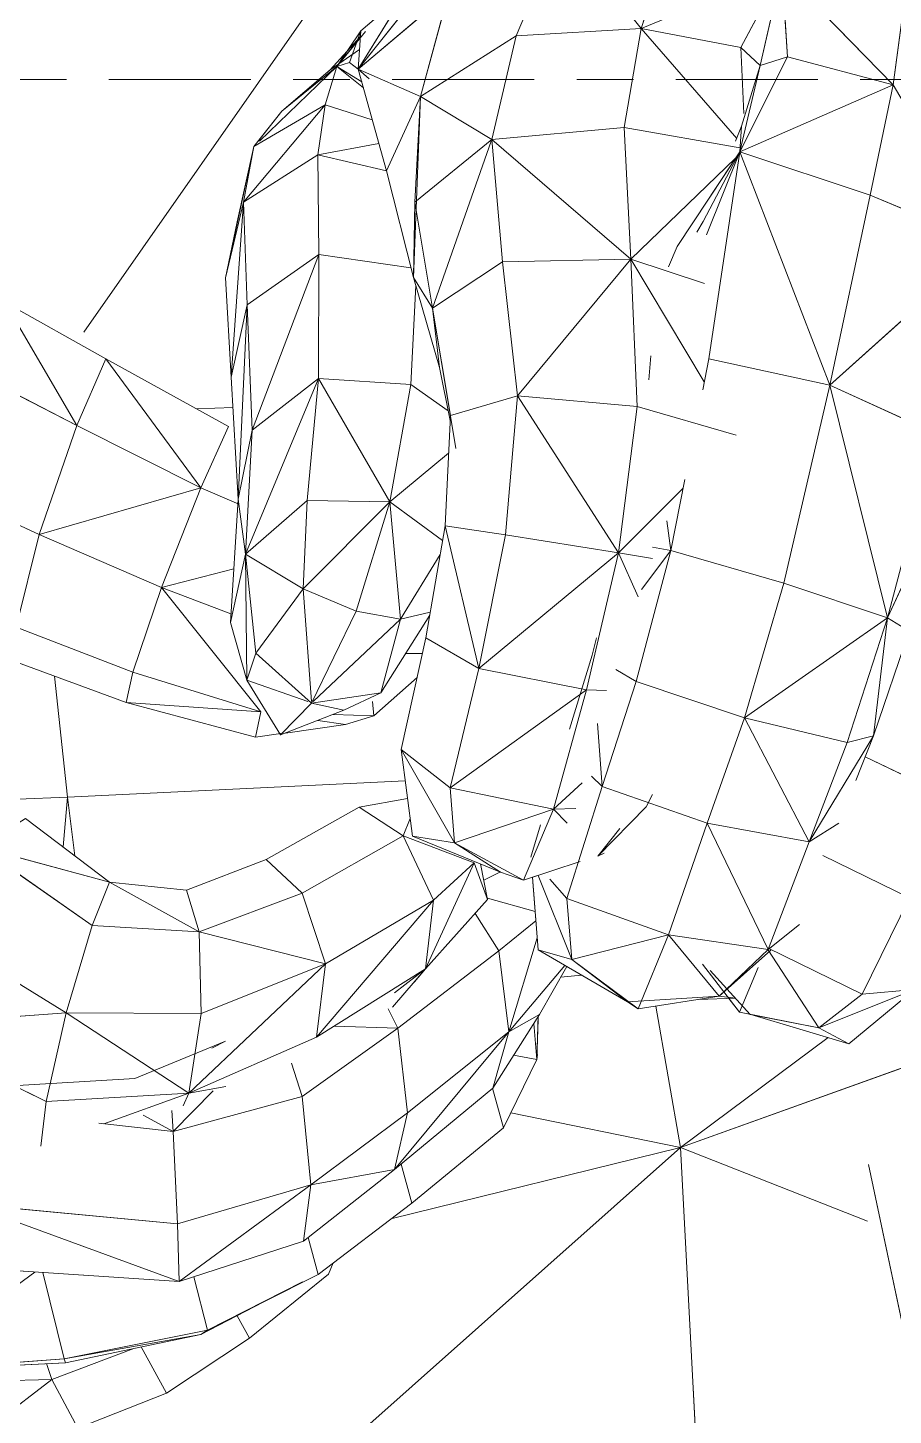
# Model space of a CAD drawing. Header units: centimetres. Extents: x -11896 to 2794, y -437 to 1921.
# Drawn here: x -11010.11 to -11000.41, y 500.58 to 516.11 of the extents above; entities that cross this region are included whole.
import ezdxf

# ---------------------------------------------------------------- set-up
doc = ezdxf.new("R2010")
doc.units = ezdxf.units.CM
doc.linetypes.add('Centre', pattern=[3.175, 0.635, -0.475, 1.59, -0.475])
doc.layers.add('A-FLOR-LEVL', color=7, linetype='Continuous', lineweight=9)
doc.layers.add('A-GENM', color=7, linetype='Continuous', lineweight=9)

# ---------------------------------------------------------------- blocks, each defined once
blk = doc.blocks.new('EQ-01-002 - EQ-01-002_dwg_Group_9-1527182-Sección 2-1')
at = {"layer": 'A-GENM', "color": 1, "true_color": 0xff0000}
for p, q in [((-11009.481, 512.703), (-11005.391, 518.546)), ((-11009.481, 512.703), (-11005.391, 518.546)), ((-11005.391, 518.546), (-11009.481, 512.703)), ((-11010.364, 513.038), (-11009.232, 512.404)), ((-11009.558, 511.658), (-11010.364, 513.038)), ((-11009.232, 512.404), (-11010.364, 513.038)), ((-11009.558, 511.658), (-11009.232, 512.404)), ((-11007.858, 511.648), (-11009.232, 512.404)), ((-11009.232, 512.404), (-11008.169, 510.96)), ((-11009.232, 512.404), (-11007.858, 511.648)), ((-11009.558, 511.658), (-11010.709, 512.249)), ((-11007.809, 511.86), (-11008.218, 511.846)), ((-11007.809, 511.86), (-11008.218, 511.846)), ((-11007.809, 511.86), (-11008.218, 511.846)), ((-11009.558, 511.658), (-11009.982, 510.438)), ((-11009.558, 511.658), (-11008.169, 510.96)), ((-11007.858, 511.648), (-11008.169, 510.96)), ((-11008.169, 510.96), (-11007.858, 511.648)), ((-11011.094, 510.954), (-11009.982, 510.438)), ((-11009.982, 510.438), (-11011.094, 510.954)), ((-11009.982, 510.438), (-11008.169, 510.96)), ((-11008.612, 509.843), (-11008.169, 510.96)), ((-11007.743, 510.777), (-11008.169, 510.96)), ((-11007.743, 510.777), (-11008.169, 510.96)), ((-11009.982, 510.438), (-11010.239, 509.399)), ((-11010.239, 509.399), (-11009.982, 510.438)), ((-11009.982, 510.438), (-11010.239, 509.399)), ((-11009.982, 510.438), (-11008.612, 509.843)), ((-11008.612, 509.843), (-11009.982, 510.438)), ((-11008.612, 509.843), (-11007.8, 510.055)), ((-11007.8, 510.055), (-11008.612, 509.843)), ((-11008.933, 508.898), (-11008.612, 509.843)), ((-11008.612, 509.843), (-11007.498, 508.451)), ((-11008.612, 509.843), (-11007.832, 509.548)), ((-11010.239, 509.399), (-11008.933, 508.898)), ((-11010.239, 509.399), (-11008.933, 508.898)), ((-11005.688, 509.106), (-11005.877, 509.104)), ((-11005.877, 509.104), (-11005.688, 509.106)), ((-11005.688, 509.106), (-11005.877, 509.104)), ((-11010.254, 509.016), (-11009.005, 508.555)), ((-11009.005, 508.555), (-11010.254, 509.016)), ((-11009.662, 507.497), (-11009.81, 508.852)), ((-11009.005, 508.555), (-11008.933, 508.898)), ((-11008.933, 508.898), (-11007.498, 508.451)), ((-11008.933, 508.898), (-11007.498, 508.451)), ((-11008.933, 508.898), (-11007.498, 508.451)), ((-11005.748, 508.835), (-11006.233, 508.407)), ((-11009.005, 508.555), (-11007.557, 508.169)), ((-11009.005, 508.555), (-11007.498, 508.451)), ((-11009.005, 508.555), (-11007.557, 508.169)), ((-11007.557, 508.169), (-11007.498, 508.451)), ((-11006.233, 508.407), (-11006.246, 508.566)), ((-11006.233, 508.407), (-11006.246, 508.566)), ((-11006.549, 508.31), (-11007.222, 508.215)), ((-11007.222, 508.215), (-11006.549, 508.31)), ((-11006.549, 508.31), (-11006.859, 508.356)), ((-11006.233, 508.407), (-11006.686, 508.423)), ((-11006.686, 508.423), (-11006.233, 508.407)), ((-11006.549, 508.31), (-11006.233, 508.407)), ((-11007.275, 508.208), (-11007.557, 508.169)), ((-11007.557, 508.169), (-11007.275, 508.208)), ((-11005.88, 507.679), (-11009.662, 507.497)), ((-11005.88, 507.679), (-11009.662, 507.497)), ((-11009.662, 507.497), (-11010.219, 507.474)), ((-11010.219, 507.474), (-11009.662, 507.497)), ((-11009.662, 507.497), (-11009.712, 506.94)), ((-11009.662, 507.497), (-11009.581, 506.841)), ((-11009.662, 507.497), (-11009.581, 506.841)), ((-11009.662, 507.497), (-11009.581, 506.841)), ((-11006.396, 507.384), (-11007.439, 506.798)), ((-11006.396, 507.384), (-11007.439, 506.798)), ((-11005.854, 507.481), (-11006.396, 507.384)), ((-11005.854, 507.481), (-11006.396, 507.384)), ((-11006.396, 507.384), (-11005.903, 507.065)), ((-11010.132, 507.257), (-11009.191, 506.546)), ((-11010.132, 507.257), (-11009.191, 506.546)), ((-11005.825, 507.259), (-11005.903, 507.065)), ((-11005.825, 507.259), (-11005.903, 507.065)), ((-11005.903, 507.065), (-11005.825, 507.259)), ((-11007.034, 506.423), (-11005.903, 507.065)), ((-11005.11, 506.76), (-11005.903, 507.065)), ((-11005.563, 506.345), (-11005.903, 507.065)), ((-11009.388, 506.06), (-11010.642, 506.936)), ((-11010.642, 506.936), (-11009.191, 506.546)), ((-11007.439, 506.798), (-11008.332, 506.456)), ((-11007.439, 506.798), (-11008.332, 506.456)), ((-11007.439, 506.798), (-11007.034, 506.423)), ((-11005.11, 506.76), (-11005.653, 505.573)), ((-11005.11, 506.76), (-11005.563, 506.345)), ((-11004.957, 506.352), (-11005.11, 506.76)), ((-11005.038, 506.749), (-11004.957, 506.352)), ((-11004.957, 506.352), (-11005.038, 506.749)), ((-11004.813, 506.659), (-11005.001, 506.569)), ((-11004.813, 506.659), (-11005.001, 506.569)), ((-11005.001, 506.569), (-11004.813, 506.659)), ((-11009.388, 506.06), (-11009.191, 506.546)), ((-11009.191, 506.546), (-11008.332, 506.456)), ((-11009.191, 506.546), (-11008.19, 505.988)), ((-11008.19, 505.988), (-11009.191, 506.546)), ((-11009.191, 506.546), (-11008.332, 506.456)), ((-11008.332, 506.456), (-11009.191, 506.546)), ((-11008.332, 506.456), (-11008.19, 505.988)), ((-11008.332, 506.456), (-11008.19, 505.988)), ((-11008.19, 505.988), (-11007.034, 506.423)), ((-11006.773, 505.63), (-11007.034, 506.423)), ((-11006.773, 505.63), (-11007.034, 506.423)), ((-11006.873, 504.811), (-11005.563, 506.345)), ((-11006.773, 505.63), (-11005.563, 506.345)), ((-11004.957, 506.352), (-11005.653, 505.573)), ((-11004.957, 506.352), (-11005.653, 505.573)), ((-11005.653, 505.573), (-11004.957, 506.352)), ((-11005.653, 505.573), (-11005.563, 506.345)), ((-11004.425, 506.218), (-11004.96, 506.365)), ((-11004.425, 506.218), (-11004.96, 506.365)), ((-11004.96, 506.365), (-11004.425, 506.218)), ((-11004.833, 505.777), (-11005.097, 506.195)), ((-11004.833, 505.777), (-11005.097, 506.195)), ((-11005.097, 506.195), (-11004.833, 505.777)), ((-11009.678, 505.081), (-11011.247, 506.05)), ((-11009.678, 505.081), (-11011.247, 506.05)), ((-11011.247, 506.05), (-11009.678, 505.081)), ((-11009.678, 505.081), (-11009.388, 506.06)), ((-11009.388, 506.06), (-11008.19, 505.988)), ((-11008.166, 505.075), (-11008.19, 505.988)), ((-11006.773, 505.63), (-11008.19, 505.988)), ((-11004.417, 506.112), (-11004.833, 505.777)), ((-11004.417, 506.112), (-11004.833, 505.777)), ((-11004.402, 505.92), (-11004.721, 504.871)), ((-11004.402, 505.92), (-11004.721, 504.871)), ((-11004.721, 504.871), (-11004.402, 505.92)), ((-11005.963, 504.911), (-11004.833, 505.777)), ((-11004.721, 504.871), (-11004.833, 505.777)), ((-11008.303, 504.182), (-11006.773, 505.63)), ((-11008.166, 505.075), (-11006.773, 505.63)), ((-11006.873, 504.811), (-11006.773, 505.63)), ((-11006.873, 504.811), (-11005.653, 505.573)), ((-11006.023, 505.146), (-11005.653, 505.573)), ((-11006, 505.305), (-11005.653, 505.573)), ((-11004.091, 505.612), (-11004.721, 504.871)), ((-11004.721, 504.871), (-11004.091, 505.612)), ((-11004.721, 504.871), (-11004.091, 505.612)), ((-11004.376, 505.065), (-11004.07, 505.6)), ((-11004.376, 505.065), (-11004.07, 505.6)), ((-11004.139, 505.48), (-11003.907, 505.505)), ((-11004.139, 505.48), (-11003.907, 505.505)), ((-11004.139, 505.48), (-11003.907, 505.505)), ((-10998.205, 505.224), (-11002.796, 503.575)), ((-11009.678, 505.081), (-11011.624, 504.94)), ((-11009.902, 504.089), (-11009.678, 505.081)), ((-11009.678, 505.081), (-11009.902, 504.089)), ((-11008.303, 504.182), (-11009.678, 505.081)), ((-11009.678, 505.081), (-11008.166, 505.075)), ((-11008.303, 504.182), (-11008.166, 505.075)), ((-11005.963, 504.911), (-11006.073, 505.128)), ((-11004.376, 505.065), (-11004.899, 504.24)), ((-11004.376, 505.065), (-11004.899, 504.24)), ((-11004.376, 505.065), (-11004.721, 504.871)), ((-11004.406, 504.559), (-11004.391, 505.055)), ((-11003.072, 505.156), (-11002.796, 503.575)), ((-11002.796, 503.575), (-11003.072, 505.156)), ((-11003.072, 505.156), (-11002.796, 503.575)), ((-11009.902, 504.089), (-11011.624, 504.94)), ((-11007.034, 504.144), (-11005.963, 504.911)), ((-11007.034, 504.144), (-11005.963, 504.911)), ((-11005.963, 504.911), (-11006.676, 504.934)), ((-11005.854, 503.964), (-11005.963, 504.911)), ((-11004.44, 504.963), (-11004.406, 504.559)), ((-11004.406, 504.559), (-11004.392, 505.01)), ((-11008.908, 504.345), (-11007.895, 504.763)), ((-11006.873, 504.811), (-11008.303, 504.182)), ((-11008.303, 504.182), (-11006.873, 504.811)), ((-11007.895, 504.763), (-11008.046, 504.688)), ((-11005.999, 503.329), (-11004.721, 504.871)), ((-11005.854, 503.964), (-11004.721, 504.871)), ((-11004.899, 504.24), (-11004.721, 504.871)), ((-11001.143, 504.805), (-11002.796, 503.575)), ((-11002.796, 503.575), (-11001.143, 504.805)), ((-11001.143, 504.805), (-11002.796, 503.575)), ((-11004.406, 504.559), (-11004.666, 504.608)), ((-11004.399, 504.617), (-11004.406, 504.559)), ((-11007.034, 504.144), (-11007.155, 504.518)), ((-11007.034, 504.144), (-11007.155, 504.518)), ((-11004.406, 504.559), (-11004.779, 503.795)), ((-11004.779, 503.795), (-11004.406, 504.559)), ((-11008.908, 504.345), (-11010.346, 504.262)), ((-11008.303, 504.182), (-11009.902, 504.089)), ((-11009.258, 503.841), (-11008.303, 504.182)), ((-11008.479, 503.752), (-11008.031, 504.207)), ((-11008.479, 503.752), (-11008.031, 504.207)), ((-11008.031, 504.207), (-11008.479, 503.752)), ((-11008.479, 503.752), (-11007.034, 504.144)), ((-11008.479, 503.752), (-11007.034, 504.144)), ((-11008.479, 503.752), (-11007.034, 504.144)), ((-11008.367, 504.041), (-11008.303, 504.182)), ((-11008.367, 504.041), (-11008.303, 504.182)), ((-11008.303, 504.182), (-11008.367, 504.041)), ((-11007.889, 504.256), (-11008.303, 504.182)), ((-11007.889, 504.256), (-11008.303, 504.182)), ((-11008.303, 504.182), (-11007.889, 504.256)), ((-11006.939, 503.155), (-11007.034, 504.144)), ((-11007.034, 504.144), (-11006.939, 503.155)), ((-11006.939, 503.155), (-11007.034, 504.144)), ((-11005.999, 503.329), (-11004.899, 504.24)), ((-11004.899, 504.24), (-11005.999, 503.329)), ((-11004.779, 503.795), (-11004.902, 504.24)), ((-11009.962, 503.59), (-11009.902, 504.089)), ((-11009.902, 504.089), (-11009.962, 503.59)), ((-11008.479, 503.752), (-11008.493, 503.988)), ((-11008.493, 503.988), (-11008.479, 503.752)), ((-11008.493, 503.988), (-11008.479, 503.752)), ((-11006.939, 503.155), (-11005.854, 503.964)), ((-11006.939, 503.155), (-11005.854, 503.964)), ((-11005.999, 503.329), (-11005.854, 503.964)), ((-11004.697, 503.963), (-11002.796, 503.575)), ((-11002.796, 503.575), (-11004.697, 503.963)), ((-11008.479, 503.752), (-11009.313, 503.847)), ((-11008.479, 503.752), (-11008.815, 503.937)), ((-11008.479, 503.752), (-11008.815, 503.937)), ((-11005.808, 502.952), (-11004.779, 503.795)), ((-11005.808, 502.952), (-11004.779, 503.795)), ((-11008.43, 502.721), (-11008.479, 503.752)), ((-11008.43, 502.721), (-11008.479, 503.752)), ((-11009.123, 497.953), (-11002.796, 503.575)), ((-11002.796, 503.575), (-11009.123, 497.953)), ((-11009.123, 497.953), (-11002.796, 503.575)), ((-11006.04, 502.775), (-11002.796, 503.575)), ((-11000.704, 502.748), (-11002.796, 503.575)), ((-11002.513, 498.19), (-11002.796, 503.575)), ((-11000.704, 502.748), (-11002.796, 503.575)), ((-11002.796, 503.575), (-11000.704, 502.748)), ((-11002.513, 498.19), (-11002.796, 503.575)), ((-11007.021, 502.524), (-11005.999, 503.329)), ((-11007.021, 502.524), (-11005.999, 503.329)), ((-11005.999, 503.329), (-11006.939, 503.155)), ((-11005.927, 503.388), (-11005.808, 502.952)), ((-11006.939, 503.155), (-11008.43, 502.721)), ((-11008.411, 502.073), (-11006.939, 503.155)), ((-11007.021, 502.524), (-11006.939, 503.155)), ((-11008.411, 502.073), (-11010.78, 502.941)), ((-11008.43, 502.721), (-11010.78, 502.941)), ((-11008.43, 502.721), (-11010.78, 502.941)), ((-11006.855, 502.152), (-11005.808, 502.952)), ((-11006.855, 502.152), (-11005.808, 502.952)), ((-11008.411, 502.073), (-11008.43, 502.721)), ((-11006.855, 502.152), (-11006.966, 502.568)), ((-11008.411, 502.073), (-11007.021, 502.524)), ((-11008.411, 502.073), (-11007.021, 502.524)), ((-11006.686, 502.282), (-11006.741, 502.158)), ((-11006.741, 502.158), (-11006.686, 502.282)), ((-11006.686, 502.282), (-11006.741, 502.158)), ((-11011.535, 501.072), (-11010.029, 502.18)), ((-11010.029, 502.18), (-11011.535, 501.072)), ((-11008.411, 502.073), (-11010.611, 502.218)), ((-11008.411, 502.073), (-11010.611, 502.218)), ((-11009.7, 501.207), (-11009.939, 502.174)), ((-11009.7, 501.207), (-11009.939, 502.174)), ((-11008.249, 502.125), (-11008.094, 501.528)), ((-11006.855, 502.152), (-11008.094, 501.528)), ((-11007.626, 501.439), (-11006.741, 502.158)), ((-11007.626, 501.439), (-11006.741, 502.158)), ((-11008.094, 501.528), (-11007.032, 502.069)), ((-11007.47, 501.842), (-11008.171, 501.48)), ((-11008.171, 501.48), (-11007.47, 501.842)), ((-11007.626, 501.439), (-11007.763, 501.691)), ((-11008.094, 501.528), (-11009.7, 501.207)), ((-11008.171, 501.48), (-11009.7, 501.207)), ((-11008.171, 501.48), (-11009.684, 501.165)), ((-11008.094, 501.528), (-11008.171, 501.48)), ((-11009.839, 500.978), (-11008.92, 501.324)), ((-11009.839, 500.978), (-11008.92, 501.324)), ((-11008.555, 500.825), (-11008.837, 501.341)), ((-11008.555, 500.825), (-11007.626, 501.439)), ((-11008.555, 500.825), (-11007.626, 501.439)), ((-11011.535, 501.072), (-11009.7, 501.207)), ((-11011.535, 501.072), (-11009.684, 501.165)), ((-11009.899, 501.155), (-11009.839, 500.978)), ((-11009.899, 501.155), (-11009.839, 500.978)), ((-11009.839, 500.978), (-11009.899, 501.155)), ((-11009.684, 501.165), (-11009.7, 501.207)), ((-11010.9, 500.948), (-11009.839, 500.978)), ((-11010.9, 500.948), (-11009.839, 500.978)), ((-11009.839, 500.978), (-11010.9, 500.948)), ((-11010.617, 500.38), (-11009.839, 500.978)), ((-11009.839, 500.978), (-11009.546, 500.432)), ((-11008.555, 500.825), (-11009.546, 500.432)), ((-11008.555, 500.825), (-11009.546, 500.432))]:
    blk.add_line(p, q, dxfattribs=at)
at = {"layer": 'A-GENM', "color": 251, "true_color": 0x666666}
for p, q in [((-11006.407, 515.647), (-11004.825, 517.638)), ((-11004.637, 516.022), (-11004.13, 517.219)), ((-11004.637, 516.022), (-11004.13, 517.219)), ((-11004.13, 517.219), (-11004.637, 516.022)), ((-11003.237, 516.103), (-11004.13, 517.219)), ((-11003.237, 516.103), (-11002.866, 517.259)), ((-11001.662, 516.752), (-11003.237, 516.103)), ((-11001.662, 516.752), (-11002.121, 515.889)), ((-11001.662, 516.752), (-11001.903, 515.69)), ((-11001.597, 515.784), (-11001.662, 516.752)), ((-11000.414, 515.471), (-11001.662, 516.752)), ((-11001.662, 516.752), (-11000.414, 515.471)), ((-11000.265, 516.593), (-11000.414, 515.471)), ((-11005.392, 516.506), (-11006.407, 515.647)), ((-11006.407, 515.647), (-11005.881, 516.501)), ((-11006.376, 516.076), (-11005.881, 516.501)), ((-11005.709, 515.341), (-11005.392, 516.506)), ((-11005.709, 515.341), (-11005.392, 516.506)), ((-11006.645, 515.678), (-11006.376, 516.076)), ((-11006.645, 515.678), (-11006.327, 516.071)), ((-11006.504, 515.724), (-11006.376, 516.076)), ((-11006.407, 515.647), (-11006.376, 516.076)), ((-11004.637, 516.022), (-11003.237, 516.103)), ((-11003.237, 516.103), (-11004.637, 516.022)), ((-11004.637, 516.022), (-11003.237, 516.103)), ((-11003.428, 514.994), (-11003.237, 516.103)), ((-11002.121, 515.889), (-11003.237, 516.103)), ((-11002.167, 514.871), (-11003.237, 516.103)), ((-11006.72, 515.639), (-11006.381, 516.012)), ((-11006.381, 516.004), (-11006.645, 515.678)), ((-11006.645, 515.678), (-11006.381, 516.004)), ((-11004.637, 516.022), (-11005.709, 515.341)), ((-11004.637, 516.022), (-11005.709, 515.341)), ((-11004.637, 516.022), (-11004.911, 514.861)), ((-11006.391, 515.866), (-11006.72, 515.639)), ((-11001.597, 515.784), (-11002.132, 514.722)), ((-11002.121, 515.889), (-11001.903, 515.69)), ((-11002.121, 515.889), (-11002.087, 515.15)), ((-11001.903, 515.69), (-11002.121, 515.889)), ((-11001.597, 515.784), (-11001.903, 515.69)), ((-11001.903, 515.69), (-11001.597, 515.784)), ((-11001.903, 515.69), (-11001.597, 515.784)), ((-11001.597, 515.784), (-11000.414, 515.471)), ((-11006.645, 515.678), (-11007.514, 514.84)), ((-11006.645, 515.678), (-11007.263, 515.176)), ((-11006.72, 515.639), (-11007.263, 515.176)), ((-11006.645, 515.678), (-11006.778, 515.249)), ((-11006.645, 515.678), (-11006.504, 515.724)), ((-11006.645, 515.678), (-11006.367, 515.504)), ((-11006.645, 515.678), (-11006.348, 515.439)), ((-11006.367, 515.504), (-11006.645, 515.678)), ((-11006.348, 515.439), (-11006.645, 515.678)), ((-11006.407, 515.647), (-11006.504, 515.724)), ((-11006.407, 515.647), (-11006.504, 515.724)), ((-11006.089, 514.508), (-11006.407, 515.647)), ((-11006.407, 515.647), (-11006.284, 515.541)), ((-11005.709, 515.341), (-11006.407, 515.647)), ((-11006.407, 515.647), (-11006.089, 514.508)), ((-11002.132, 514.722), (-11001.903, 515.69)), ((-11001.903, 515.69), (-11002.112, 515.008)), ((-11001.903, 515.69), (-11002.112, 515.008)), ((-11002.112, 515.008), (-11001.903, 515.69)), ((-11000.414, 515.471), (-11002.132, 514.722)), ((-11000.414, 515.471), (-11000.672, 514.238)), ((-11000.672, 514.238), (-11000.414, 515.471)), ((-11006.089, 514.508), (-11005.709, 515.341)), ((-11006.089, 514.508), (-11005.709, 515.341)), ((-11005.709, 515.341), (-11005.788, 513.315)), ((-11005.709, 515.341), (-11005.771, 514.159)), ((-11004.911, 514.861), (-11005.709, 515.341)), ((-11006.778, 515.249), (-11007.692, 514.157)), ((-11006.778, 515.249), (-11007.575, 514.781)), ((-11007.575, 514.781), (-11006.778, 515.249)), ((-11007.263, 515.176), (-11007.575, 514.781)), ((-11007.528, 514.84), (-11007.263, 515.176)), ((-11006.778, 515.249), (-11006.86, 514.689)), ((-11006.86, 514.689), (-11006.778, 515.249)), ((-11006.249, 515.082), (-11006.778, 515.249)), ((-11006.778, 515.249), (-11006.249, 515.082)), ((-11006.778, 515.249), (-11006.249, 515.082)), ((-11003.428, 514.994), (-11004.911, 514.861)), ((-11002.111, 514.764), (-11003.428, 514.994)), ((-11003.428, 514.994), (-11003.352, 513.52)), ((-11003.352, 513.52), (-11003.428, 514.994)), ((-11003.428, 514.994), (-11002.111, 514.764)), ((-11003.428, 514.994), (-11002.111, 514.764)), ((-11002.112, 515.008), (-11002.18, 514.84)), ((-11002.18, 514.84), (-11002.112, 515.008)), ((-11002.132, 514.722), (-11002.112, 515.008)), ((-11004.911, 514.861), (-11005.771, 514.159)), ((-11004.918, 514.84), (-11005.573, 512.973)), ((-11004.918, 514.84), (-11005.573, 512.973)), ((-11005.573, 512.973), (-11004.918, 514.84)), ((-11004.911, 514.861), (-11004.789, 513.491)), ((-11004.911, 514.861), (-11003.352, 513.52)), ((-11004.911, 514.861), (-11004.789, 513.491)), ((-11007.575, 514.781), (-11007.892, 513.312)), ((-11007.575, 514.781), (-11007.761, 513.94)), ((-11007.575, 514.781), (-11007.761, 513.94)), ((-11007.575, 514.781), (-11007.692, 514.157)), ((-11006.86, 514.689), (-11007.692, 514.157)), ((-11006.175, 514.816), (-11006.86, 514.689)), ((-11006.175, 514.816), (-11006.86, 514.689)), ((-11006.848, 513.571), (-11006.86, 514.689)), ((-11006.089, 514.511), (-11006.86, 514.689)), ((-11006.848, 513.571), (-11006.86, 514.689)), ((-11002.132, 514.722), (-11002.835, 513.661)), ((-11002.132, 514.722), (-11002.542, 513.943)), ((-11002.132, 514.722), (-11002.504, 513.792)), ((-11002.132, 514.722), (-11002.504, 513.792)), ((-11002.132, 514.722), (-11002.479, 512.406)), ((-11002.456, 514.233), (-11002.132, 514.722)), ((-11002.456, 514.233), (-11002.132, 514.722)), ((-11002.132, 514.722), (-11000.672, 514.238)), ((-11002.132, 514.722), (-11001.124, 512.11)), ((-11002.18, 514.65), (-11003.352, 513.52)), ((-11002.18, 514.65), (-11003.352, 513.52)), ((-11003.352, 513.52), (-11002.18, 514.65)), ((-11006.089, 514.508), (-11005.788, 513.315)), ((-11005.788, 513.315), (-11006.089, 514.508)), ((-11006.089, 514.508), (-11005.788, 513.315)), ((-11000.672, 514.238), (-11001.124, 512.11)), ((-11000.672, 514.238), (-11001.124, 512.11)), ((-11001.124, 512.11), (-11000.672, 514.238)), ((-11000.672, 514.238), (-10999.366, 513.689)), ((-11007.692, 514.157), (-11007.892, 513.312)), ((-11007.692, 514.157), (-11007.892, 513.312)), ((-11007.829, 512.199), (-11007.692, 514.157)), ((-11007.651, 513.009), (-11007.692, 514.157)), ((-11007.692, 514.157), (-11007.651, 513.009)), ((-11005.788, 513.315), (-11005.771, 514.159)), ((-11005.771, 514.159), (-11005.573, 512.973)), ((-11007.892, 513.312), (-11007.761, 513.94)), ((-11007.892, 513.312), (-11007.761, 513.94)), ((-11002.616, 513.824), (-11002.542, 513.943)), ((-11002.93, 513.435), (-11002.835, 513.661)), ((-10999.366, 513.689), (-11001.124, 512.11)), ((-11006.848, 513.571), (-11007.651, 513.009)), ((-11007.651, 513.009), (-11006.848, 513.571)), ((-11007.651, 513.009), (-11006.848, 513.571)), ((-11006.848, 513.571), (-11007.595, 511.606)), ((-11006.851, 512.185), (-11006.848, 513.571)), ((-11006.848, 513.571), (-11006.851, 512.185)), ((-11005.816, 513.424), (-11006.848, 513.571)), ((-11006.848, 513.571), (-11005.816, 513.424)), ((-11006.848, 513.571), (-11005.816, 513.424)), ((-11005.573, 512.973), (-11004.789, 513.491)), ((-11004.789, 513.491), (-11003.352, 513.52)), ((-11004.622, 511.99), (-11004.789, 513.491)), ((-11004.789, 513.491), (-11004.622, 511.99)), ((-11004.622, 511.99), (-11004.789, 513.491)), ((-11004.622, 511.99), (-11003.352, 513.52)), ((-11002.531, 512.146), (-11003.352, 513.52)), ((-11003.282, 511.869), (-11003.352, 513.52)), ((-11002.527, 513.247), (-11003.352, 513.52)), ((-11002.527, 513.247), (-11003.352, 513.52)), ((-11003.352, 513.52), (-11002.527, 513.247)), ((-11007.829, 512.199), (-11007.892, 513.312)), ((-11007.892, 513.312), (-11007.829, 512.199)), ((-11005.788, 513.315), (-11005.498, 512.308)), ((-11005.788, 513.315), (-11005.573, 512.973)), ((-11005.498, 512.308), (-11005.788, 513.315)), ((-11005.763, 513.227), (-11005.819, 512.118)), ((-11005.763, 513.227), (-11005.819, 512.118)), ((-11005.763, 513.227), (-11005.819, 512.118)), ((-11007.829, 512.199), (-11007.651, 513.009)), ((-11007.651, 513.009), (-11007.829, 512.199)), ((-11007.651, 513.009), (-11007.829, 512.199)), ((-11007.75, 510.835), (-11007.651, 513.009)), ((-11007.651, 513.009), (-11007.595, 511.606)), ((-11007.595, 511.606), (-11007.651, 513.009)), ((-11007.595, 511.606), (-11007.651, 513.009)), ((-11005.573, 512.973), (-11005.373, 511.77)), ((-11005.573, 512.973), (-11005.312, 511.402)), ((-11005.573, 512.973), (-11005.498, 512.308)), ((-11003.13, 512.437), (-11003.152, 512.171)), ((-11002.548, 512.059), (-11002.479, 512.406)), ((-11002.479, 512.406), (-11002.548, 512.059)), ((-11002.479, 512.406), (-11001.124, 512.11)), ((-11007.75, 510.835), (-11007.829, 512.199)), ((-11007.829, 512.199), (-11007.75, 510.835)), ((-11006.851, 512.185), (-11007.669, 510.216)), ((-11006.851, 512.185), (-11007.595, 511.606)), ((-11006.851, 512.185), (-11007.595, 511.606)), ((-11006.851, 512.185), (-11007.595, 511.606)), ((-11006.851, 512.185), (-11006.978, 510.818)), ((-11006.851, 512.185), (-11005.819, 512.118)), ((-11006.851, 512.185), (-11006.052, 510.804)), ((-11005.498, 512.308), (-11005.376, 511.714)), ((-11005.819, 512.118), (-11006.052, 510.804)), ((-11005.819, 512.118), (-11005.398, 511.822)), ((-11005.819, 512.118), (-11005.398, 511.822)), ((-11001.638, 509.891), (-11001.124, 512.11)), ((-11000.478, 509.503), (-11001.124, 512.11)), ((-10999.935, 511.567), (-11001.124, 512.11)), ((-11004.622, 511.99), (-11005.373, 511.77)), ((-11004.622, 511.99), (-11005.373, 511.77)), ((-11004.622, 511.99), (-11004.757, 510.435)), ((-11004.622, 511.99), (-11003.493, 510.232)), ((-11004.622, 511.99), (-11003.282, 511.869)), ((-11003.493, 510.232), (-11003.282, 511.869)), ((-11003.282, 511.869), (-11003.493, 510.232)), ((-11003.493, 510.232), (-11003.282, 511.869)), ((-11002.175, 511.551), (-11003.282, 511.869)), ((-11003.282, 511.869), (-11002.175, 511.551)), ((-11002.175, 511.551), (-11003.282, 511.869)), ((-11005.373, 511.77), (-11005.432, 510.534)), ((-11007.75, 510.835), (-11007.595, 511.606)), ((-11007.669, 510.216), (-11007.595, 511.606)), ((-11007.669, 510.216), (-11007.595, 511.606)), ((-11007.595, 511.606), (-11007.669, 510.216)), ((-11000.478, 509.503), (-10999.935, 511.567)), ((-11000.478, 509.503), (-10999.935, 511.567)), ((-10999.935, 511.567), (-11000.478, 509.503)), ((-11005.394, 511.348), (-11006.052, 510.804)), ((-11006.052, 510.804), (-11005.394, 511.348)), ((-11005.394, 511.348), (-11006.052, 510.804)), ((-11002.767, 510.958), (-11003.493, 510.232)), ((-11002.767, 510.958), (-11003.493, 510.232)), ((-11003.493, 510.232), (-11002.767, 510.958)), ((-11002.906, 510.26), (-11002.748, 511.055)), ((-11002.748, 511.055), (-11002.906, 510.26)), ((-11002.906, 510.26), (-11002.748, 511.055)), ((-11000.478, 509.503), (-10999.759, 511.063)), ((-11007.75, 510.835), (-11007.838, 509.454)), ((-11007.75, 510.835), (-11007.669, 510.216)), ((-11007.669, 510.216), (-11007.75, 510.835)), ((-11007.669, 510.216), (-11006.978, 510.818)), ((-11006.978, 510.818), (-11007.669, 510.216)), ((-11007.022, 509.828), (-11006.978, 510.818)), ((-11007.022, 509.828), (-11006.978, 510.818)), ((-11007.022, 509.828), (-11006.052, 510.804)), ((-11006.978, 510.818), (-11006.052, 510.804)), ((-11006.052, 510.804), (-11006.978, 510.818)), ((-11006.43, 509.579), (-11006.052, 510.804)), ((-11006.052, 510.804), (-11006.43, 509.579)), ((-11006.43, 509.579), (-11006.052, 510.804)), ((-11005.935, 509.488), (-11006.052, 510.804)), ((-11006.052, 510.804), (-11005.461, 510.37)), ((-11006.052, 510.804), (-11005.461, 510.37)), ((-11005.461, 510.37), (-11006.052, 510.804)), ((-11005.65, 509.282), (-11005.432, 510.534)), ((-11005.056, 508.936), (-11005.432, 510.534)), ((-11004.757, 510.435), (-11005.432, 510.534)), ((-11002.906, 510.26), (-11002.949, 510.591)), ((-11002.906, 510.26), (-11002.949, 510.591)), ((-11002.949, 510.591), (-11002.906, 510.26)), ((-11005.056, 508.936), (-11004.757, 510.435)), ((-11005.056, 508.936), (-11004.757, 510.435)), ((-11003.493, 510.232), (-11004.757, 510.435)), ((-11007.838, 509.454), (-11007.669, 510.216)), ((-11007.653, 508.808), (-11007.669, 510.216)), ((-11007.022, 509.828), (-11007.669, 510.216)), ((-11007.553, 509.108), (-11007.669, 510.216)), ((-11005.935, 509.488), (-11005.488, 510.212)), ((-11005.056, 508.936), (-11003.493, 510.232)), ((-11003.493, 510.232), (-11003.85, 508.699)), ((-11003.11, 510.17), (-11003.493, 510.232)), ((-11003.271, 509.739), (-11003.493, 510.232)), ((-11003.11, 510.17), (-11003.493, 510.232)), ((-11003.493, 510.232), (-11003.11, 510.17)), ((-11003.295, 508.79), (-11002.906, 510.26)), ((-11002.906, 510.26), (-11003.234, 509.823)), ((-11002.906, 510.26), (-11003.11, 510.294)), ((-11002.906, 510.26), (-11003.11, 510.294)), ((-11001.638, 509.891), (-11002.906, 510.26)), ((-11001.638, 509.891), (-11002.906, 510.26)), ((-11001.638, 509.891), (-11002.081, 508.386)), ((-11000.478, 509.503), (-11001.638, 509.891)), ((-11000.478, 509.503), (-11001.638, 509.891)), ((-11007.022, 509.828), (-11007.553, 509.108)), ((-11007.553, 509.108), (-11007.022, 509.828)), ((-11006.93, 508.566), (-11007.022, 509.828)), ((-11007.022, 509.828), (-11006.43, 509.579)), ((-11006.43, 509.579), (-11007.022, 509.828)), ((-11007.022, 509.828), (-11006.93, 508.566)), ((-11007.022, 509.828), (-11006.93, 508.566)), ((-11006.929, 508.551), (-11006.43, 509.579)), ((-11006.929, 508.551), (-11006.43, 509.579)), ((-11005.935, 509.488), (-11006.43, 509.579)), ((-11005.6, 509.569), (-11005.935, 509.488)), ((-11005.6, 509.569), (-11005.935, 509.488)), ((-11007.838, 509.454), (-11007.653, 508.808)), ((-11007.653, 508.808), (-11007.838, 509.454)), ((-11006.913, 508.566), (-11005.935, 509.488)), ((-11005.935, 509.488), (-11006.913, 508.566)), ((-11006.913, 508.566), (-11005.935, 509.488)), ((-11005.606, 509.535), (-11006.153, 508.666)), ((-11005.935, 509.488), (-11006.153, 508.666)), ((-11000.478, 509.503), (-11002.081, 508.386)), ((-11000.932, 508.107), (-11000.478, 509.503)), ((-11000.634, 508.185), (-11000.478, 509.503)), ((-11000.478, 509.503), (-11000.235, 509.354)), ((-11005.925, 508.029), (-11005.65, 509.282)), ((-11005.056, 508.936), (-11005.65, 509.282)), ((-11003.739, 509.282), (-11003.788, 509.085)), ((-11000.634, 508.185), (-11000.235, 509.354)), ((-11007.653, 508.808), (-11007.553, 509.108)), ((-11006.929, 508.551), (-11007.553, 509.108)), ((-11007.553, 509.108), (-11006.929, 508.551)), ((-11004.041, 508.257), (-11003.788, 509.085)), ((-11005.056, 508.936), (-11005.377, 507.601)), ((-11005.056, 508.936), (-11005.377, 507.601)), ((-11005.056, 508.936), (-11003.85, 508.699)), ((-11003.85, 508.699), (-11005.056, 508.936)), ((-11003.295, 508.79), (-11003.523, 508.926)), ((-11003.295, 508.79), (-11003.523, 508.926)), ((-11003.523, 508.926), (-11003.295, 508.79)), ((-11007.276, 508.194), (-11007.653, 508.808)), ((-11007.653, 508.808), (-11006.971, 508.566)), ((-11007.276, 508.194), (-11007.653, 508.808)), ((-11003.673, 507.617), (-11003.295, 508.79)), ((-11003.295, 508.79), (-11003.673, 507.617)), ((-11003.295, 508.79), (-11002.081, 508.386)), ((-11006.929, 508.551), (-11006.153, 508.666)), ((-11006.567, 508.469), (-11006.153, 508.666)), ((-11005.377, 507.601), (-11003.85, 508.699)), ((-11003.85, 508.699), (-11004.218, 507.364)), ((-11004.218, 507.364), (-11003.85, 508.699)), ((-11003.627, 508.692), (-11003.85, 508.699)), ((-11003.627, 508.692), (-11003.85, 508.699)), ((-11007.276, 508.194), (-11006.929, 508.551)), ((-11006.567, 508.469), (-11007.276, 508.194)), ((-11006.567, 508.469), (-11007.276, 508.194)), ((-11006.567, 508.469), (-11006.929, 508.551)), ((-11003.673, 507.617), (-11003.728, 508.322)), ((-11002.497, 507.204), (-11002.081, 508.386)), ((-11001.357, 506.997), (-11002.081, 508.386)), ((-11000.932, 508.107), (-11002.081, 508.386)), ((-11001.357, 506.997), (-11000.634, 508.185)), ((-11000.634, 508.185), (-11000.932, 508.107)), ((-11000.834, 507.682), (-11000.634, 508.185)), ((-11005.925, 508.029), (-11005.799, 507.06)), ((-11005.925, 508.029), (-11005.329, 506.985)), ((-11005.925, 508.029), (-11005.377, 507.601)), ((-11005.799, 507.06), (-11005.925, 508.029)), ((-11001.357, 506.997), (-11000.932, 508.107)), ((-11000.728, 507.95), (-10999.702, 507.455)), ((-10999.702, 507.455), (-11000.728, 507.95)), ((-11003.795, 507.73), (-11003.673, 507.617)), ((-11003.673, 507.617), (-11003.795, 507.73)), ((-11005.329, 506.985), (-11005.377, 507.601)), ((-11005.377, 507.601), (-11004.218, 507.364)), ((-11004.218, 507.364), (-11005.377, 507.601)), ((-11005.377, 507.601), (-11004.218, 507.364)), ((-11003.897, 507.656), (-11004.218, 507.364)), ((-11004.218, 507.364), (-11003.897, 507.656)), ((-11003.897, 507.656), (-11004.218, 507.364)), ((-11004.07, 506.363), (-11003.673, 507.617)), ((-11004.07, 506.363), (-11003.673, 507.617)), ((-11004.07, 506.363), (-11003.673, 507.617)), ((-11003.673, 507.617), (-11002.497, 507.204)), ((-11003.673, 507.617), (-11002.497, 507.204)), ((-11003.673, 507.617), (-11002.497, 507.204)), ((-11003.18, 507.389), (-11003.11, 507.526)), ((-11005.329, 506.985), (-11004.218, 507.364)), ((-11004.218, 507.364), (-11005.329, 506.985)), ((-11004.218, 507.364), (-11004.554, 506.568)), ((-11004.218, 507.364), (-11003.969, 507.37)), ((-11003.969, 507.37), (-11004.218, 507.364)), ((-11004.218, 507.364), (-11004.068, 507.204)), ((-11004.218, 507.364), (-11004.068, 507.204)), ((-11004.068, 507.204), (-11004.218, 507.364)), ((-11003.724, 506.838), (-11003.18, 507.389)), ((-11005.799, 507.06), (-11004.813, 506.657)), ((-11005.799, 507.06), (-11005.329, 506.985)), ((-11004.813, 506.657), (-11005.799, 507.06)), ((-11004.473, 506.826), (-11004.364, 507.186)), ((-11003.724, 506.838), (-11003.477, 507.147)), ((-11002.933, 505.954), (-11002.497, 507.204)), ((-11001.815, 505.792), (-11002.497, 507.204)), ((-11002.497, 507.204), (-11001.357, 506.997)), ((-11002.497, 507.204), (-11001.357, 506.997)), ((-11001.023, 507.207), (-11001.357, 506.997)), ((-11001.023, 507.207), (-11001.357, 506.997)), ((-11005.329, 506.985), (-11004.554, 506.568)), ((-11005.329, 506.985), (-11004.813, 506.657)), ((-11004.813, 506.657), (-11005.329, 506.985)), ((-11005.329, 506.985), (-11004.813, 506.657)), ((-11001.815, 505.792), (-11001.357, 506.997)), ((-11001.357, 506.997), (-11001.815, 505.792)), ((-11004.554, 506.568), (-11003.92, 506.775)), ((-11003.724, 506.838), (-11003.651, 506.871)), ((-11000.231, 506.37), (-11001.202, 506.842)), ((-11004.554, 506.568), (-11004.813, 506.657)), ((-11004.392, 505.787), (-11004.455, 506.6)), ((-11004.391, 506.621), (-11004.015, 505.679)), ((-11004.015, 505.679), (-11004.391, 506.621)), ((-11004.451, 506.55), (-11004.392, 505.787)), ((-11004.259, 506.58), (-11004.07, 506.363)), ((-11004.259, 506.58), (-11004.07, 506.363)), ((-11004.07, 506.363), (-11004.259, 506.58)), ((-11004.015, 505.679), (-11004.07, 506.363)), ((-11004.07, 506.363), (-11002.933, 505.954)), ((-11002.933, 505.954), (-11004.07, 506.363)), ((-11000.763, 505.292), (-11000.231, 506.37)), ((-11001.815, 505.792), (-11001.465, 506.07)), ((-11004.015, 505.679), (-11002.933, 505.954)), ((-11002.933, 505.954), (-11003.271, 505.125)), ((-11002.933, 505.954), (-11002.364, 505.269)), ((-11002.933, 505.954), (-11001.815, 505.792)), ((-11002.933, 505.954), (-11001.815, 505.792)), ((-11001.824, 505.811), (-11000.763, 505.292)), ((-11004.392, 505.787), (-11003.392, 505.206)), ((-11004.392, 505.787), (-11004.015, 505.679)), ((-11003.392, 505.206), (-11004.392, 505.787)), ((-11004.015, 505.679), (-11003.271, 505.125)), ((-11004.015, 505.679), (-11003.392, 505.206)), ((-11003.392, 505.206), (-11004.015, 505.679)), ((-11002.364, 505.269), (-11001.815, 505.792)), ((-11002.364, 505.269), (-11001.785, 505.784)), ((-11001.785, 505.784), (-11002.364, 505.269)), ((-11001.819, 505.792), (-11001.246, 504.915)), ((-11001.246, 504.915), (-11001.819, 505.792)), ((-11002.552, 505.626), (-11002.136, 505.088)), ((-11002.464, 505.557), (-11002.015, 505.065)), ((-11001.929, 505.59), (-11002.136, 505.088)), ((-11001.246, 504.915), (-11000.177, 505.345)), ((-11000.177, 505.345), (-11000.911, 504.736)), ((-11000.177, 505.345), (-11000.911, 504.736)), ((-11000.763, 505.292), (-11000.177, 505.345)), ((-11000.763, 505.292), (-11000.177, 505.345)), ((-11002.364, 505.269), (-11003.392, 505.206)), ((-11003.271, 505.125), (-11003.392, 505.206)), ((-11003.271, 505.125), (-11002.364, 505.269)), ((-11002.181, 505.245), (-11002.596, 505.232)), ((-11002.181, 505.245), (-11002.596, 505.232)), ((-11002.364, 505.269), (-11002.181, 505.245)), ((-11002.364, 505.269), (-11002.181, 505.245)), ((-11002.136, 505.088), (-11002.256, 505.243)), ((-11001.246, 504.915), (-11000.763, 505.292)), ((-11002.136, 505.088), (-11001.246, 504.915)), ((-11001.246, 504.915), (-11002.136, 505.088)), ((-11001.246, 504.915), (-11002.015, 505.065)), ((-11000.911, 504.736), (-11002.011, 505.064)), ((-11000.911, 504.736), (-11002.011, 505.064)), ((-11001.246, 504.915), (-11000.911, 504.736))]:
    blk.add_line(p, q, dxfattribs=at)
at = {"layer": 'A-GENM', "color": 254, "true_color": 0xcccccc}
blk.add_line((-11000.693, 503.385), (-10999.629, 498.366), dxfattribs=at)
at = {"layer": 'A-GENM', "color": 251, "true_color": 0x666666, "flags": 128}
for points in [[(-11005.392, 516.506), (-11006.407, 515.647), (-11004.825, 517.638)], [(-11004.825, 517.638), (-11006.407, 515.647), (-11005.881, 516.501)], [(-11004.13, 517.219), (-11005.392, 516.506), (-11005.709, 515.341)], [(-11003.237, 516.103), (-11001.662, 516.752), (-11002.866, 517.259)], [(-11002.866, 517.259), (-11003.237, 516.103), (-11002.121, 515.889)], [(-11002.167, 514.871), (-11003.237, 516.103), (-11002.866, 517.259)], [(-11002.121, 515.889), (-11001.662, 516.752), (-11003.237, 516.103), (-11002.167, 514.871)], [(-11002.121, 515.889), (-11001.662, 516.752), (-11001.903, 515.69)], [(-11001.597, 515.784), (-11001.662, 516.752), (-11001.903, 515.69)], [(-11000.414, 515.471), (-11001.662, 516.752), (-11001.597, 515.784)], [(-11001.597, 515.784), (-11000.414, 515.471), (-11000.265, 516.593)], [(-11005.881, 516.501), (-11006.376, 516.076), (-11005.881, 516.501), (-11006.407, 515.647), (-11006.376, 516.076), (-11006.407, 515.647), (-11006.504, 515.724), (-11006.376, 516.076), (-11006.504, 515.724), (-11006.645, 515.678)], [(-11005.392, 516.506), (-11006.407, 515.647), (-11005.709, 515.341), (-11004.637, 516.022)], [(-11004.911, 514.861), (-11003.428, 514.994), (-11003.237, 516.103)], [(-11002.087, 515.15), (-11002.121, 515.889), (-11003.237, 516.103), (-11003.428, 514.994)], [(-11005.709, 515.341), (-11004.911, 514.861), (-11004.637, 516.022), (-11004.911, 514.861)], [(-11001.597, 515.784), (-11000.414, 515.471), (-11002.132, 514.722), (-11001.597, 515.784), (-11002.132, 514.722), (-11001.903, 515.69)], [(-11002.087, 515.15), (-11002.121, 515.889), (-11001.903, 515.69)], [(-11007.514, 514.84), (-11006.645, 515.678), (-11007.263, 515.176), (-11007.528, 514.84)], [(-11006.778, 515.249), (-11006.645, 515.678), (-11007.514, 514.84)], [(-11006.645, 515.678), (-11007.263, 515.176), (-11006.72, 515.639), (-11007.263, 515.176)], [(-11006.348, 515.439), (-11006.645, 515.678), (-11006.778, 515.249)], [(-11006.504, 515.724), (-11006.645, 515.678), (-11006.367, 515.504)], [(-11005.788, 513.315), (-11005.771, 514.159), (-11005.709, 515.341), (-11006.407, 515.647), (-11006.089, 514.508), (-11005.709, 515.341)], [(-11002.112, 515.008), (-11002.132, 514.722), (-11001.903, 515.69)], [(-11000.414, 515.471), (-11002.132, 514.722), (-11000.672, 514.238)], [(-11000.414, 515.471), (-11000.672, 514.238), (-10999.366, 513.689), (-11000.414, 515.471)], [(-11006.86, 514.689), (-11006.778, 515.249), (-11007.575, 514.781), (-11007.692, 514.157), (-11006.86, 514.689)], [(-11004.911, 514.861), (-11003.428, 514.994), (-11003.352, 513.52)], [(-11002.132, 514.722), (-11002.112, 515.008), (-11002.18, 514.84)], [(-11005.573, 512.973), (-11005.771, 514.159), (-11004.911, 514.861)], [(-11004.789, 513.491), (-11003.352, 513.52), (-11004.789, 513.491), (-11004.911, 514.861), (-11003.352, 513.52), (-11004.911, 514.861)], [(-11007.892, 513.312), (-11007.761, 513.94), (-11007.575, 514.781), (-11007.692, 514.157)], [(-11006.86, 514.689), (-11007.692, 514.157), (-11007.651, 513.009)], [(-11006.089, 514.511), (-11006.86, 514.689), (-11006.175, 514.816)], [(-11006.089, 514.511), (-11006.86, 514.689), (-11006.848, 513.571)], [(-11002.548, 512.059), (-11002.479, 512.406), (-11001.124, 512.11), (-11002.479, 512.406), (-11002.132, 514.722), (-11001.124, 512.11)], [(-11002.504, 513.792), (-11002.132, 514.722), (-11002.479, 512.406)], [(-11001.124, 512.11), (-11002.132, 514.722), (-11000.672, 514.238)], [(-11000.672, 514.238), (-10999.366, 513.689), (-11001.124, 512.11), (-10999.366, 513.689), (-10999.935, 511.567), (-10999.759, 511.063), (-10999.935, 511.567), (-10999.366, 513.689), (-10999.736, 511.216)], [(-11007.829, 512.199), (-11007.892, 513.312), (-11007.692, 514.157)], [(-11005.573, 512.973), (-11005.788, 513.315), (-11005.771, 514.159), (-11005.573, 512.973)], [(-11005.819, 512.118), (-11006.851, 512.185), (-11006.848, 513.571)], [(-11003.282, 511.869), (-11003.352, 513.52), (-11003.282, 511.869), (-11004.622, 511.99)], [(-11005.498, 512.308), (-11005.788, 513.315), (-11005.573, 512.973)], [(-11007.75, 510.835), (-11007.838, 509.454), (-11007.669, 510.216), (-11006.851, 512.185)], [(-11007.829, 512.199), (-11007.75, 510.835), (-11007.595, 511.606)], [(-11007.669, 510.216), (-11006.978, 510.818), (-11006.851, 512.185)], [(-11006.851, 512.185), (-11007.669, 510.216), (-11007.553, 509.108), (-11007.022, 509.828)], [(-11006.052, 510.804), (-11006.851, 512.185), (-11006.978, 510.818)], [(-11005.819, 512.118), (-11006.851, 512.185), (-11006.052, 510.804)], [(-11006.978, 510.818), (-11006.052, 510.804), (-11005.819, 512.118)], [(-11005.398, 511.822), (-11005.819, 512.118), (-11006.052, 510.804)], [(-11005.373, 511.77), (-11005.432, 510.534), (-11005.373, 511.77), (-11004.622, 511.99)], [(-11004.622, 511.99), (-11004.757, 510.435), (-11005.432, 510.534), (-11004.757, 510.435)], [(-11004.757, 510.435), (-11004.622, 511.99), (-11003.493, 510.232)], [(-11003.493, 510.232), (-11004.622, 511.99), (-11003.282, 511.869)], [(-11007.595, 511.606), (-11007.75, 510.835), (-11007.669, 510.216)], [(-11007.838, 509.454), (-11007.653, 508.808), (-11007.669, 510.216), (-11007.838, 509.454), (-11007.75, 510.835)], [(-11006.978, 510.818), (-11007.022, 509.828), (-11006.052, 510.804)], [(-11006.052, 510.804), (-11007.022, 509.828), (-11006.43, 509.579)], [(-11006.43, 509.579), (-11005.935, 509.488), (-11006.052, 510.804)], [(-11006.052, 510.804), (-11005.935, 509.488), (-11005.488, 510.212)], [(-10999.88, 510.63), (-11000.235, 509.354), (-11000.478, 509.503), (-11002.081, 508.386)], [(-11004.757, 510.435), (-11005.056, 508.936), (-11005.432, 510.534), (-11005.056, 508.936), (-11005.65, 509.282)], [(-11007.022, 509.828), (-11007.669, 510.216), (-11007.653, 508.808), (-11007.553, 509.108)], [(-11007.553, 509.108), (-11007.669, 510.216), (-11007.022, 509.828)], [(-11005.488, 510.212), (-11005.935, 509.488), (-11005.6, 509.569)], [(-11003.627, 508.692), (-11003.85, 508.699), (-11003.493, 510.232), (-11003.85, 508.699), (-11005.056, 508.936)], [(-11002.906, 510.26), (-11003.295, 508.79), (-11002.081, 508.386), (-11003.295, 508.79)], [(-11003.295, 508.79), (-11002.906, 510.26), (-11003.234, 509.823)], [(-11003.234, 509.823), (-11002.906, 510.26), (-11003.11, 510.294)], [(-11001.638, 509.891), (-11002.081, 508.386), (-11001.638, 509.891), (-11002.906, 510.26)], [(-11002.081, 508.386), (-11000.478, 509.503), (-11001.638, 509.891)], [(-11006.929, 508.551), (-11006.43, 509.579), (-11005.935, 509.488)], [(-11005.935, 509.488), (-11006.153, 508.666), (-11006.929, 508.551), (-11007.553, 509.108)], [(-11005.606, 509.535), (-11006.153, 508.666), (-11006.567, 508.469)], [(-11005.935, 509.488), (-11006.153, 508.666), (-11005.606, 509.535)], [(-11000.235, 509.354), (-11000.634, 508.185), (-11000.235, 509.354), (-11000.478, 509.503), (-11000.634, 508.185), (-11000.478, 509.503), (-11000.932, 508.107), (-11000.634, 508.185), (-11000.932, 508.107), (-11000.478, 509.503)], [(-11005.377, 507.601), (-11005.925, 508.029), (-11005.65, 509.282)], [(-11005.056, 508.936), (-11005.65, 509.282), (-11005.925, 508.029), (-11005.799, 507.06), (-11005.329, 506.985), (-11005.925, 508.029)], [(-11006.971, 508.566), (-11007.653, 508.808), (-11007.553, 509.108)], [(-11005.925, 508.029), (-11005.377, 507.601), (-11005.056, 508.936)], [(-11006.929, 508.551), (-11006.567, 508.469), (-11006.153, 508.666), (-11006.929, 508.551), (-11007.276, 508.194), (-11007.653, 508.808), (-11006.971, 508.566)], [(-11003.728, 508.322), (-11003.673, 507.617), (-11003.295, 508.79)], [(-11003.85, 508.699), (-11004.218, 507.364), (-11003.969, 507.37)], [(-11006.929, 508.551), (-11006.567, 508.469), (-11007.276, 508.194), (-11006.929, 508.551)], [(-11003.795, 507.73), (-11003.673, 507.617), (-11003.728, 508.322)], [(-11002.497, 507.204), (-11002.081, 508.386), (-11002.497, 507.204), (-11001.357, 506.997), (-11002.081, 508.386), (-11001.357, 506.997), (-11000.932, 508.107), (-11002.081, 508.386)], [(-11002.081, 508.386), (-11000.932, 508.107), (-11001.357, 506.997), (-11000.634, 508.185), (-11001.357, 506.997), (-11001.023, 507.207)], [(-11005.925, 508.029), (-11005.329, 506.985), (-11005.377, 507.601)], [(-11000.728, 507.95), (-10999.702, 507.455), (-11000.231, 506.37), (-11001.202, 506.842)], [(-11005.377, 507.601), (-11005.329, 506.985), (-11004.218, 507.364)], [(-11005.329, 506.985), (-11004.554, 506.568), (-11004.218, 507.364)], [(-11004.218, 507.364), (-11004.554, 506.568), (-11004.34, 506.638)], [(-11005.329, 506.985), (-11005.799, 507.06), (-11004.813, 506.657)], [(-11004.34, 506.638), (-11004.554, 506.568), (-11004.813, 506.657), (-11004.554, 506.568), (-11005.329, 506.985)], [(-11001.357, 506.997), (-11001.815, 505.792), (-11001.465, 506.07)], [(-11001.824, 505.811), (-11000.763, 505.292), (-11000.231, 506.37), (-11001.202, 506.842)], [(-11004.455, 506.6), (-11004.392, 505.787), (-11004.015, 505.679)], [(-11004.391, 506.621), (-11004.015, 505.679), (-11004.07, 506.363)], [(-11004.07, 506.363), (-11004.015, 505.679), (-11002.933, 505.954), (-11004.07, 506.363)], [(-11000.177, 505.345), (-10999.643, 506.398), (-11000.231, 506.37), (-11000.763, 505.292)], [(-11001.465, 506.07), (-11001.815, 505.792), (-11002.933, 505.954)], [(-11002.933, 505.954), (-11003.271, 505.125), (-11004.015, 505.679), (-11002.933, 505.954)], [(-11002.933, 505.954), (-11002.364, 505.269), (-11003.271, 505.125), (-11002.933, 505.954)], [(-11001.815, 505.792), (-11002.364, 505.269), (-11002.933, 505.954)], [(-11001.819, 505.792), (-11001.246, 504.915), (-11000.763, 505.292), (-11001.824, 505.811)], [(-11004.015, 505.679), (-11004.392, 505.787), (-11003.392, 505.206), (-11003.271, 505.125), (-11004.015, 505.679), (-11003.392, 505.206)], [(-11001.815, 505.792), (-11002.364, 505.269), (-11001.785, 505.784)], [(-11002.256, 505.243), (-11002.136, 505.088), (-11001.929, 505.59)], [(-11001.929, 505.59), (-11002.136, 505.088), (-11001.246, 504.915)], [(-11000.763, 505.292), (-11001.246, 504.915), (-11000.177, 505.345), (-11000.763, 505.292)], [(-11002.364, 505.269), (-11003.271, 505.125), (-11003.392, 505.206)], [(-11002.596, 505.232), (-11002.181, 505.245), (-11002.364, 505.269)], [(-11002.011, 505.064), (-11000.911, 504.736), (-11001.246, 504.915)]]:
    blk.add_lwpolyline(points, dxfattribs=at)
for points in [[(-11006.645, 515.678), (-11006.376, 516.076)], [(-11006.381, 516.012), (-11006.72, 515.639)], [(-11006.391, 515.866), (-11006.72, 515.639)], [(-11005.709, 515.341), (-11005.771, 514.159), (-11004.911, 514.861)], [(-11004.789, 513.491), (-11005.573, 512.973)], [(-11004.622, 511.99), (-11003.352, 513.52)], [(-11002.531, 512.146), (-11003.352, 513.52)], [(-11005.498, 512.308), (-11005.573, 512.973)], [(-11005.373, 511.77), (-11005.573, 512.973)], [(-11005.376, 511.714), (-11005.498, 512.308)], [(-11001.638, 509.891), (-11001.124, 512.11)], [(-10999.935, 511.567), (-11001.124, 512.11)], [(-11000.478, 509.503), (-11001.124, 512.11)], [(-11000.478, 509.503), (-10999.759, 511.063)], [(-11005.65, 509.282), (-11005.432, 510.534)], [(-11004.757, 510.435), (-11003.493, 510.232)], [(-11005.056, 508.936), (-11003.493, 510.232)], [(-11003.271, 509.739), (-11003.493, 510.232)], [(-11000.834, 507.682), (-11000.634, 508.185)], [(-11002.497, 507.204), (-11002.933, 505.954)], [(-11000.177, 505.345), (-11001.246, 504.915), (-11000.911, 504.736)]]:
    blk.add_lwpolyline(points, close=True, dxfattribs=at)
at = {"layer": 'A-GENM', "color": 1, "true_color": 0xff0000, "flags": 128}
for points in [[(-11011.449, 512.552), (-11011.111, 513.327), (-11010.364, 513.038), (-11010.709, 512.249), (-11009.558, 511.658), (-11009.982, 510.438), (-11011.094, 510.954)], [(-11009.232, 512.404), (-11010.364, 513.038), (-11010.709, 512.249), (-11011.094, 510.954), (-11011.757, 511.26), (-11011.449, 512.552)], [(-11011.094, 510.954), (-11010.709, 512.249), (-11009.558, 511.658), (-11009.232, 512.404), (-11007.858, 511.648), (-11008.169, 510.96)], [(-11009.982, 510.438), (-11009.558, 511.658), (-11009.232, 512.404)], [(-11008.169, 510.96), (-11009.558, 511.658), (-11008.169, 510.96), (-11008.612, 509.843)], [(-11008.612, 509.843), (-11008.169, 510.96), (-11007.743, 510.777)], [(-11008.933, 508.898), (-11008.612, 509.843), (-11009.982, 510.438)], [(-11007.832, 509.548), (-11008.612, 509.843), (-11007.8, 510.055)], [(-11007.832, 509.548), (-11008.612, 509.843), (-11007.498, 508.451), (-11008.612, 509.843), (-11008.933, 508.898)], [(-11010.239, 509.399), (-11010.254, 509.016), (-11009.005, 508.555), (-11008.933, 508.898), (-11010.239, 509.399)], [(-11009.81, 508.852), (-11009.662, 507.497), (-11010.219, 507.474), (-11010.396, 509.08)], [(-11009.81, 508.852), (-11009.662, 507.497), (-11005.88, 507.679)], [(-11007.498, 508.451), (-11009.005, 508.555), (-11008.933, 508.898)], [(-11006.549, 508.31), (-11006.233, 508.407), (-11005.748, 508.835)], [(-11005.748, 508.835), (-11006.233, 508.407), (-11006.246, 508.566)], [(-11007.498, 508.451), (-11007.557, 508.169), (-11009.005, 508.555), (-11007.498, 508.451)], [(-11007.275, 508.208), (-11007.557, 508.169), (-11007.498, 508.451)], [(-11006.859, 508.356), (-11006.549, 508.31), (-11007.222, 508.215)], [(-11006.686, 508.423), (-11006.233, 508.407), (-11006.549, 508.31), (-11006.859, 508.356)], [(-11007.034, 506.423), (-11007.439, 506.798), (-11006.396, 507.384), (-11005.903, 507.065)], [(-11005.903, 507.065), (-11006.396, 507.384), (-11005.854, 507.481)], [(-11010.642, 506.936), (-11010.132, 507.257), (-11009.191, 506.546), (-11010.642, 506.936)], [(-11005.563, 506.345), (-11005.903, 507.065), (-11005.563, 506.345), (-11006.773, 505.63)], [(-11005.11, 506.76), (-11005.903, 507.065), (-11005.11, 506.76), (-11005.563, 506.345)], [(-11009.388, 506.06), (-11008.19, 505.988), (-11009.388, 506.06), (-11010.642, 506.936)], [(-11010.642, 506.936), (-11009.388, 506.06), (-11009.678, 505.081)], [(-11010.642, 506.936), (-11009.191, 506.546), (-11009.388, 506.06)], [(-11008.19, 505.988), (-11008.332, 506.456), (-11007.439, 506.798), (-11007.034, 506.423)], [(-11005.563, 506.345), (-11005.11, 506.76), (-11005.653, 505.573), (-11005.11, 506.76), (-11004.957, 506.352)], [(-11005.038, 506.749), (-11004.957, 506.352), (-11005.11, 506.76)], [(-11009.388, 506.06), (-11009.191, 506.546), (-11008.19, 505.988)], [(-11006.773, 505.63), (-11005.563, 506.345), (-11005.653, 505.573), (-11006.873, 504.811), (-11008.303, 504.182)], [(-11007.034, 506.423), (-11006.773, 505.63), (-11008.19, 505.988), (-11006.773, 505.63), (-11008.166, 505.075)], [(-11006.873, 504.811), (-11005.653, 505.573), (-11005.563, 506.345)], [(-10998.628, 506.308), (-10998.205, 505.224), (-11002.796, 503.575)], [(-11008.166, 505.075), (-11009.678, 505.081), (-11009.388, 506.06)], [(-11004.417, 506.112), (-11004.833, 505.777), (-11004.721, 504.871), (-11004.833, 505.777), (-11005.963, 504.911)], [(-11004.833, 505.777), (-11005.963, 504.911), (-11006.073, 505.128)], [(-11008.166, 505.075), (-11006.773, 505.63), (-11008.303, 504.182), (-11006.773, 505.63)], [(-11004.07, 505.6), (-11004.376, 505.065), (-11004.721, 504.871)], [(-11002.796, 503.575), (-10998.205, 505.224), (-10997.085, 502.292)], [(-11009.962, 503.59), (-11009.902, 504.089), (-11008.303, 504.182), (-11009.902, 504.089), (-11009.678, 505.081)], [(-11009.678, 505.081), (-11008.303, 504.182), (-11009.678, 505.081), (-11008.166, 505.075), (-11008.303, 504.182), (-11008.166, 505.075)], [(-11006.676, 504.934), (-11005.963, 504.911), (-11006.073, 505.128)], [(-11004.721, 504.871), (-11004.376, 505.065), (-11004.899, 504.24), (-11004.721, 504.871), (-11005.854, 503.964)], [(-11004.391, 505.055), (-11004.406, 504.559), (-11004.666, 504.608)], [(-11006.676, 504.934), (-11005.963, 504.911), (-11007.034, 504.144), (-11007.155, 504.518)], [(-11005.963, 504.911), (-11005.854, 503.964), (-11006.939, 503.155)], [(-11005.963, 504.911), (-11005.854, 503.964), (-11004.721, 504.871)], [(-11005.854, 503.964), (-11005.999, 503.329), (-11004.899, 504.24), (-11004.721, 504.871)], [(-11004.666, 504.608), (-11004.406, 504.559), (-11004.779, 503.795), (-11004.902, 504.24)], [(-11004.902, 504.24), (-11004.779, 503.795), (-11005.808, 502.952), (-11005.927, 503.388)], [(-11005.854, 503.964), (-11005.999, 503.329), (-11006.939, 503.155)], [(-11004.697, 503.963), (-11002.796, 503.575), (-11006.04, 502.775)], [(-11008.815, 503.937), (-11008.479, 503.752), (-11009.313, 503.847)], [(-11009.313, 503.847), (-11008.479, 503.752), (-11008.43, 502.721)], [(-11006.04, 502.775), (-11002.796, 503.575), (-11002.513, 498.19), (-11009.123, 497.953)], [(-11006.939, 503.155), (-11005.999, 503.329), (-11007.021, 502.524), (-11006.939, 503.155), (-11007.021, 502.524), (-11008.411, 502.073), (-11006.939, 503.155), (-11008.411, 502.073), (-11008.43, 502.721)], [(-11005.927, 503.388), (-11005.808, 502.952), (-11006.855, 502.152), (-11006.966, 502.568)], [(-11010.78, 502.941), (-11008.43, 502.721), (-11008.411, 502.073), (-11010.78, 502.941)], [(-11010.78, 502.941), (-11008.411, 502.073), (-11010.611, 502.218), (-11010.78, 502.941)], [(-11006.966, 502.568), (-11006.855, 502.152), (-11008.094, 501.528), (-11008.249, 502.125)], [(-11009.939, 502.174), (-11009.7, 501.207), (-11011.535, 501.072), (-11010.029, 502.18)], [(-11008.249, 502.125), (-11008.094, 501.528), (-11009.7, 501.207)], [(-11006.855, 502.152), (-11008.094, 501.528), (-11008.171, 501.48), (-11009.684, 501.165), (-11008.171, 501.48)], [(-11006.741, 502.158), (-11007.626, 501.439), (-11007.763, 501.691)], [(-11009.7, 501.207), (-11008.094, 501.528), (-11008.171, 501.48), (-11007.47, 501.842)], [(-11007.763, 501.691), (-11007.626, 501.439), (-11008.555, 500.825), (-11008.837, 501.341)], [(-11008.837, 501.341), (-11008.555, 500.825), (-11009.546, 500.432), (-11009.839, 500.978), (-11008.92, 501.324)], [(-11011.535, 501.072), (-11009.684, 501.165), (-11011.535, 501.072), (-11009.7, 501.207), (-11009.684, 501.165), (-11009.7, 501.207)], [(-11010.9, 500.948), (-11010.617, 500.38), (-11009.546, 500.432), (-11009.839, 500.978)]]:
    blk.add_lwpolyline(points, dxfattribs=at)
for points in [[(-11007.034, 506.423), (-11005.903, 507.065)], [(-11007.034, 506.423), (-11008.19, 505.988)], [(-11008.166, 505.075), (-11008.19, 505.988)], [(-11006.773, 505.63), (-11006.873, 504.811)], [(-11006, 505.305), (-11005.653, 505.573)], [(-11005.778, 505.429), (-11005.653, 505.573)], [(-11009.678, 505.081), (-11011.624, 504.94)], [(-11009.902, 504.089), (-11011.624, 504.94)], [(-11009.258, 503.841), (-11008.303, 504.182)], [(-11008.43, 502.721), (-11006.939, 503.155)]]:
    blk.add_lwpolyline(points, close=True, dxfattribs=at)
at = {"layer": 'A-GENM', "color": 145, "true_color": 0x527ca5, "flags": 128}
blk.add_lwpolyline([(-11000.693, 503.385), (-10999.629, 498.366)], close=True, dxfattribs=at)
blk = doc.blocks.new('EQ-01-002 - EQ-01-002_dwg-1527181-Sección 2-1')
blk.add_blockref('EQ-01-002 - EQ-01-002_dwg_Group_9-1527182-Sección 2-1', (0, 0))
blk = doc.blocks.new('EQ-01-002 - EQ-01-002-1481515-Sección 2-1')
blk.add_blockref('EQ-01-002 - EQ-01-002_dwg-1527181-Sección 2-1', (0, 0))
blk = doc.blocks.new('PQ_RVR_MEP-01_ZZ_ZZ_MO_T_A_rvt-1-Sección 2-1')
at = {"layer": 'A-GENM', "lineweight": 9}
blk.add_blockref('EQ-01-002 - EQ-01-002-1481515-Sección 2-1', (0, 0), dxfattribs=at)

msp = doc.modelspace()

# ---------------------------------------------------------------- linework, layer by layer
at = {"layer": 'A-FLOR-LEVL', "color": 253, "linetype": 'Centre', "true_color": 0xaaaaaa}
msp.add_line((-11896.135, 515.53), (-4860.713, 515.53), dxfattribs=at)

# ---------------------------------------------------------------- block references
at = {"lineweight": 5}
msp.add_blockref('PQ_RVR_MEP-01_ZZ_ZZ_MO_T_A_rvt-1-Sección 2-1', (0, 0), dxfattribs=at)

doc.saveas('drawing.dxf')
